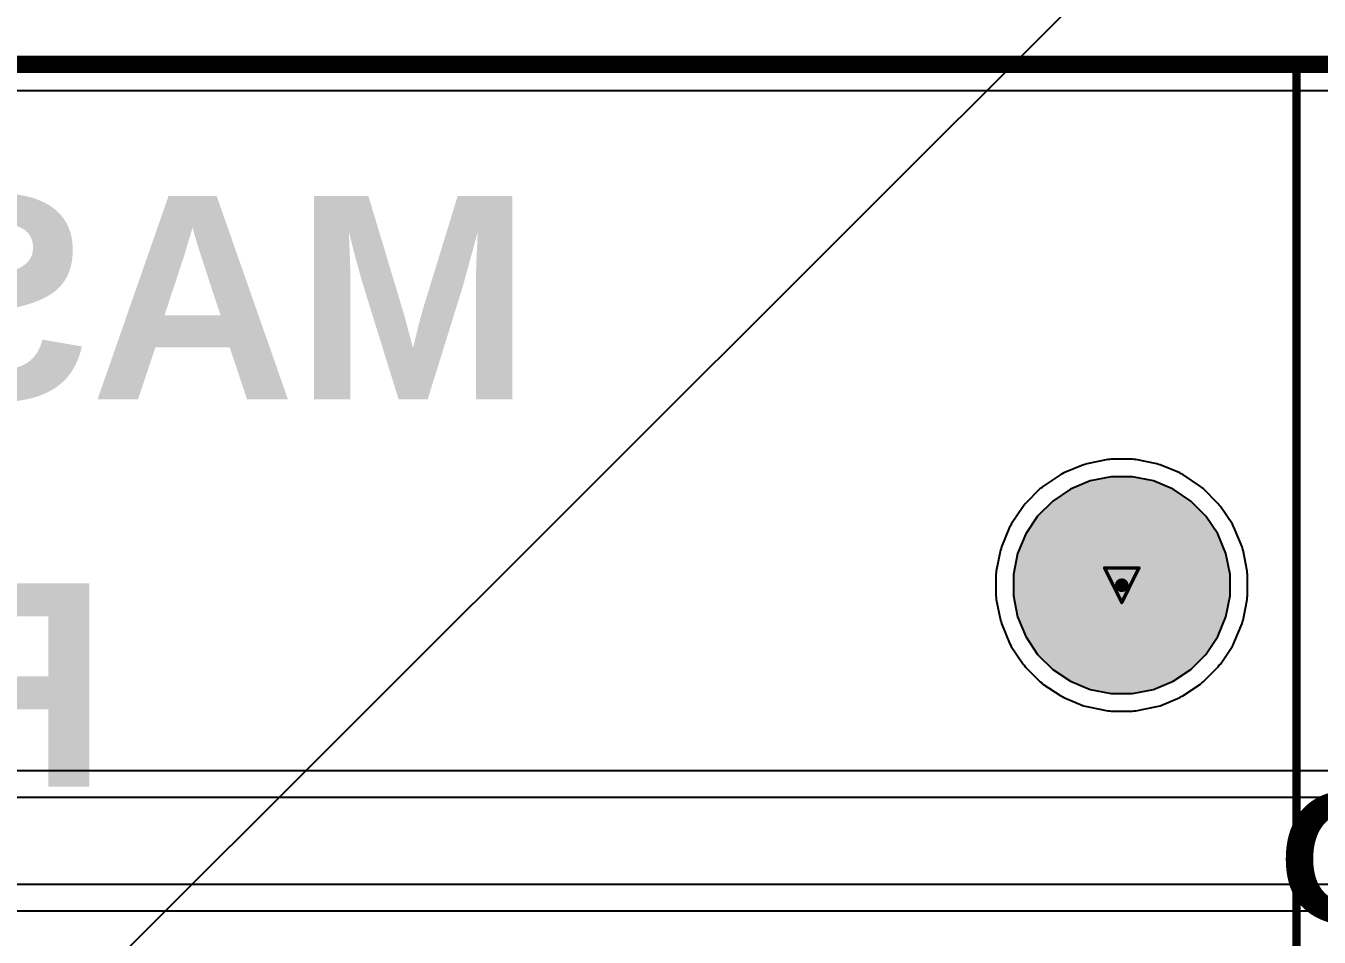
# Model space of a CAD drawing. Header units: inches. Extents: x -11 to 5428, y 0 to 5423.
# Drawn here: x 89.53 to 108.63, y 97.11 to 110.57 of the extents above; entities that cross this region are included whole.
import ezdxf

# ---------------------------------------------------------------- set-up
doc = ezdxf.new("R2010")
doc.units = ezdxf.units.IN
for name, color, linetype in [('Board Outline', 216, 'Continuous'), ('Bottom Layer', 5, 'Continuous'), ('Bottom Overlay', 54, 'Continuous'), ('Bottom Solder', 6, 'Continuous'), ('Drill Drawing', 1, 'Continuous'), ('GND', 16, 'Continuous'), ('Multi-Layer', 9, 'Continuous'), ('Pad Holes', 156, 'Continuous'), ('PWR', 76, 'Continuous'), ('Top Layer', 1, 'Continuous'), ('Top Overlay', 2, 'Continuous'), ('Top Solder', 216, 'Continuous')]:
    doc.layers.add(name, color=color, linetype=linetype)
doc.styles.add('Arial_Bold', font='', dxfattribs={"height": 0.2})
doc.styles.get('Arial_Bold').set_extended_font_data('Arial', bold=True)

# ---------------------------------------------------------------- blocks, each defined once
blk = doc.blocks.new('X14CBIWB1DY1027_210')
at = {"layer": 'Bottom Solder'}
h = blk.add_hatch(color=6, dxfattribs=at)
edge = h.paths.add_edge_path()
edge.add_arc((-26.67, -4.445), 0.102, 0, 360)
at = {"layer": 'Pad Holes'}
h = blk.add_hatch(color=7, dxfattribs=at)
edge = h.paths.add_edge_path()
edge.add_arc((-26.67, -4.445), 1.6, 0, 360)
at = {"layer": 'Top Solder'}
h = blk.add_hatch(color=216, dxfattribs=at)
edge = h.paths.add_edge_path()
edge.add_arc((-26.67, -4.445), 0.102, 0, 360)
at = {"layer": 'Multi-Layer'}
for p, q in [((-26.828, -2.845), (-27.137, -2.906)), ((-26.512, -2.845), (-26.828, -2.845)), ((-26.203, -2.906), (-26.512, -2.845)), ((-27.428, -3.027), (-27.69, -3.202)), ((-27.137, -2.906), (-27.428, -3.027)), ((-25.912, -3.027), (-26.203, -2.906)), ((-25.65, -3.202), (-25.912, -3.027)), ((-27.69, -3.202), (-27.913, -3.425)), ((-25.427, -3.425), (-25.65, -3.202)), ((-27.913, -3.425), (-28.088, -3.687)), ((-25.252, -3.687), (-25.427, -3.425)), ((-28.088, -3.687), (-28.209, -3.978)), ((-25.131, -3.978), (-25.252, -3.687)), ((-28.209, -3.978), (-28.27, -4.287)), ((-25.07, -4.287), (-25.131, -3.978)), ((-28.27, -4.287), (-28.27, -4.445)), ((-25.07, -4.445), (-25.07, -4.287)), ((-28.27, -4.445), (-28.27, -4.603)), ((-25.07, -4.445), (-25.07, -4.445)), ((-25.07, -4.603), (-25.07, -4.445)), ((-28.27, -4.603), (-28.209, -4.912)), ((-25.131, -4.912), (-25.07, -4.603)), ((-28.209, -4.912), (-28.088, -5.203)), ((-25.252, -5.203), (-25.131, -4.912)), ((-28.088, -5.203), (-27.913, -5.465)), ((-25.427, -5.465), (-25.252, -5.203)), ((-27.913, -5.465), (-27.69, -5.688)), ((-25.65, -5.688), (-25.427, -5.465)), ((-27.69, -5.688), (-27.428, -5.863)), ((-25.912, -5.863), (-25.65, -5.688)), ((-27.428, -5.863), (-27.137, -5.984)), ((-26.203, -5.984), (-25.912, -5.863)), ((-27.137, -5.984), (-26.828, -6.045)), ((-26.828, -6.045), (-26.512, -6.045)), ((-26.512, -6.045), (-26.203, -5.984))]:
    blk.add_line(p, q, dxfattribs=at)
at = {"layer": 'Top Overlay'}
for points in [[(-29.25, 5.655, 0.127, 0.127, 0), (-29.25, -12.145, 0.127, 0.127, 0)], [(29.25, -12.145, 0.127, 0.127, 0), (-29.25, -12.145, 0.127, 0.127, 0)]]:
    blk.add_lwpolyline(points, format="xyseb", dxfattribs=at)
blk.add_lwpolyline([(-29.282, -12.145, 0.0635, 0.0635, 1), (-29.218, -12.145, 0.0635, 0.0635, 1)], format="xyseb", close=True, dxfattribs=at)
blk.add_lwpolyline([(-29.282, -12.145, 0.0635, 0.0635, 1), (-29.218, -12.145, 0.0635, 0.0635, 1)], format="xyseb", close=True, dxfattribs=at)

msp = doc.modelspace()

# ---------------------------------------------------------------- linework, layer by layer
at = {"layer": 'Board Outline'}
msp.add_lwpolyline([(0, 110, 0.254, 0.254, 0), (344, 110, 0.254, 0.254, 0)], format="xyseb", dxfattribs=at)
at = {"layer": 'Bottom Layer'}
for p, q in [((9.715, 109.612), (334.285, 109.612)), ((105.174, 104.092), (105.149, 104.087)), ((105.198, 104.102), (105.174, 104.092)), ((105.507, 104.163), (105.198, 104.102)), ((105.532, 104.163), (105.507, 104.163)), ((105.558, 104.168), (105.532, 104.163)), ((105.873, 104.168), (105.558, 104.168)), ((105.898, 104.163), (105.873, 104.168)), ((105.923, 104.163), (105.898, 104.163)), ((106.232, 104.102), (105.923, 104.163)), ((106.256, 104.092), (106.232, 104.102)), ((106.281, 104.087), (106.256, 104.092)), ((104.813, 103.943), (104.551, 103.767)), ((104.837, 103.952), (104.813, 103.943)), ((104.858, 103.966), (104.837, 103.952)), ((105.149, 104.087), (104.858, 103.966)), ((106.572, 103.966), (106.281, 104.087)), ((106.593, 103.952), (106.572, 103.966)), ((106.617, 103.943), (106.593, 103.952)), ((106.879, 103.767), (106.617, 103.943)), ((104.512, 103.735), (104.289, 103.512)), ((104.533, 103.749), (104.512, 103.735)), ((104.551, 103.767), (104.533, 103.749)), ((106.897, 103.749), (106.879, 103.767)), ((106.918, 103.735), (106.897, 103.749)), ((107.141, 103.512), (106.918, 103.735)), ((104.257, 103.473), (104.082, 103.211)), ((104.275, 103.491), (104.257, 103.473)), ((104.289, 103.512), (104.275, 103.491)), ((107.155, 103.491), (107.141, 103.512)), ((107.173, 103.473), (107.155, 103.491)), ((107.348, 103.211), (107.173, 103.473)), ((104.058, 103.166), (103.937, 102.875)), ((104.072, 103.187), (104.058, 103.166)), ((104.082, 103.211), (104.072, 103.187)), ((107.358, 103.188), (107.348, 103.211)), ((107.372, 103.166), (107.358, 103.188)), ((107.493, 102.875), (107.372, 103.166)), ((103.923, 102.826), (103.861, 102.517)), ((103.932, 102.85), (103.923, 102.826)), ((103.937, 102.875), (103.932, 102.85)), ((107.498, 102.85), (107.493, 102.875)), ((107.508, 102.827), (107.498, 102.85)), ((107.569, 102.517), (107.508, 102.827)), ((103.861, 102.492), (103.856, 102.467)), ((103.856, 102.467), (103.856, 102.309)), ((103.861, 102.517), (103.861, 102.492)), ((107.569, 102.492), (107.569, 102.517)), ((107.574, 102.467), (107.569, 102.492)), ((107.574, 102.309), (107.574, 102.467)), ((103.856, 102.309), (103.856, 102.152)), ((107.574, 102.152), (107.574, 102.309)), ((103.856, 102.152), (103.861, 102.127)), ((103.861, 102.127), (103.861, 102.101)), ((103.861, 102.101), (103.923, 101.792)), ((107.508, 101.792), (107.569, 102.101)), ((107.569, 102.127), (107.574, 102.152)), ((107.569, 102.101), (107.569, 102.127)), ((103.923, 101.792), (103.932, 101.768)), ((103.932, 101.768), (103.937, 101.743)), ((103.937, 101.743), (104.058, 101.452)), ((107.372, 101.452), (107.493, 101.743)), ((107.493, 101.743), (107.498, 101.768)), ((107.498, 101.768), (107.508, 101.792)), ((104.058, 101.452), (104.072, 101.431)), ((104.072, 101.431), (104.082, 101.407)), ((107.348, 101.408), (107.358, 101.431)), ((107.358, 101.431), (107.372, 101.452)), ((104.082, 101.407), (104.257, 101.145)), ((107.173, 101.145), (107.348, 101.408)), ((104.257, 101.145), (104.275, 101.127)), ((104.275, 101.127), (104.289, 101.106)), ((104.289, 101.106), (104.512, 100.883)), ((106.918, 100.883), (107.141, 101.106)), ((107.141, 101.106), (107.155, 101.127)), ((107.155, 101.127), (107.173, 101.145)), ((104.512, 100.883), (104.533, 100.869)), ((104.533, 100.869), (104.551, 100.851)), ((104.551, 100.851), (104.813, 100.676)), ((106.617, 100.676), (106.879, 100.851)), ((106.879, 100.851), (106.897, 100.869)), ((106.897, 100.869), (106.918, 100.883)), ((104.813, 100.676), (104.837, 100.666)), ((104.837, 100.666), (104.858, 100.652)), ((104.858, 100.652), (105.149, 100.531)), ((106.281, 100.531), (106.572, 100.652)), ((106.572, 100.652), (106.593, 100.666)), ((106.593, 100.666), (106.617, 100.676)), ((105.149, 100.531), (105.174, 100.526)), ((105.174, 100.526), (105.198, 100.517)), ((105.198, 100.517), (105.507, 100.455)), ((105.923, 100.455), (106.232, 100.517)), ((106.232, 100.517), (106.256, 100.526)), ((106.256, 100.526), (106.281, 100.531)), ((105.507, 100.455), (105.533, 100.455)), ((105.533, 100.455), (105.558, 100.45)), ((105.558, 100.45), (105.873, 100.45)), ((105.873, 100.45), (105.898, 100.455)), ((105.898, 100.455), (105.923, 100.455))]:
    msp.add_line(p, q, dxfattribs=at)
at = {"layer": 'Bottom Solder'}
msp.add_line((6.245, 12.319), (5427.557, 5423.366), dxfattribs=at)
at = {"layer": 'Drill Drawing'}
for points in [[(105.461, 102.563, 0.0508, 0.0508, 0), (105.969, 102.563, 0.0508, 0.0508, 0)], [(105.461, 102.563, 0.0508, 0.0508, 0), (105.715, 102.055, 0.0508, 0.0508, 0)], [(105.715, 102.055, 0.0508, 0.0508, 0), (105.969, 102.563, 0.0508, 0.0508, 0)]]:
    msp.add_lwpolyline(points, format="xyseb", dxfattribs=at)
for points in [[(105.448, 102.563, 0.0254, 0.0254, 1), (105.474, 102.563, 0.0254, 0.0254, 1)], [(105.448, 102.563, 0.0254, 0.0254, 1), (105.474, 102.563, 0.0254, 0.0254, 1)], [(105.956, 102.563, 0.0254, 0.0254, 1), (105.982, 102.563, 0.0254, 0.0254, 1)], [(105.956, 102.563, 0.0254, 0.0254, 1), (105.982, 102.563, 0.0254, 0.0254, 1)], [(105.702, 102.055, 0.0254, 0.0254, 1), (105.728, 102.055, 0.0254, 0.0254, 1)], [(105.702, 102.055, 0.0254, 0.0254, 1), (105.728, 102.055, 0.0254, 0.0254, 1)]]:
    msp.add_lwpolyline(points, format="xyseb", close=True, dxfattribs=at)
at = {"layer": 'GND'}
for p, q in [((0.388, 109.612), (343.612, 109.612)), ((105.174, 104.092), (105.149, 104.087)), ((105.198, 104.102), (105.174, 104.092)), ((105.507, 104.163), (105.198, 104.102)), ((105.532, 104.163), (105.507, 104.163)), ((105.558, 104.168), (105.532, 104.163)), ((105.873, 104.168), (105.558, 104.168)), ((105.898, 104.163), (105.873, 104.168)), ((105.923, 104.163), (105.898, 104.163)), ((106.232, 104.102), (105.923, 104.163)), ((106.256, 104.092), (106.232, 104.102)), ((106.281, 104.087), (106.256, 104.092)), ((104.813, 103.943), (104.551, 103.767)), ((104.837, 103.952), (104.813, 103.943)), ((104.858, 103.966), (104.837, 103.952)), ((105.149, 104.087), (104.858, 103.966)), ((106.572, 103.966), (106.281, 104.087)), ((106.593, 103.952), (106.572, 103.966)), ((106.617, 103.943), (106.593, 103.952)), ((106.879, 103.767), (106.617, 103.943)), ((104.512, 103.735), (104.289, 103.512)), ((104.533, 103.749), (104.512, 103.735)), ((104.551, 103.767), (104.533, 103.749)), ((106.897, 103.749), (106.879, 103.767)), ((106.918, 103.735), (106.897, 103.749)), ((107.141, 103.512), (106.918, 103.735)), ((104.257, 103.473), (104.082, 103.211)), ((104.275, 103.491), (104.257, 103.473)), ((104.289, 103.512), (104.275, 103.491)), ((107.155, 103.491), (107.141, 103.512)), ((107.173, 103.473), (107.155, 103.491)), ((107.348, 103.211), (107.173, 103.473)), ((104.058, 103.166), (103.937, 102.875)), ((104.072, 103.187), (104.058, 103.166)), ((104.082, 103.211), (104.072, 103.187)), ((107.358, 103.188), (107.348, 103.211)), ((107.372, 103.166), (107.358, 103.188)), ((107.493, 102.875), (107.372, 103.166)), ((103.923, 102.826), (103.861, 102.517)), ((103.932, 102.85), (103.923, 102.826)), ((103.937, 102.875), (103.932, 102.85)), ((107.498, 102.85), (107.493, 102.875)), ((107.508, 102.827), (107.498, 102.85)), ((107.569, 102.517), (107.508, 102.827)), ((103.861, 102.492), (103.856, 102.467)), ((103.856, 102.467), (103.856, 102.309)), ((103.861, 102.517), (103.861, 102.492)), ((107.569, 102.492), (107.569, 102.517)), ((107.574, 102.467), (107.569, 102.492)), ((107.574, 102.309), (107.574, 102.467)), ((103.856, 102.309), (103.856, 102.152)), ((107.574, 102.152), (107.574, 102.309)), ((103.856, 102.152), (103.861, 102.127)), ((103.861, 102.127), (103.861, 102.101)), ((103.861, 102.101), (103.923, 101.792)), ((107.508, 101.792), (107.569, 102.101)), ((107.569, 102.127), (107.574, 102.152)), ((107.569, 102.101), (107.569, 102.127)), ((103.923, 101.792), (103.932, 101.768)), ((103.932, 101.768), (103.937, 101.743)), ((103.937, 101.743), (104.058, 101.452)), ((107.372, 101.452), (107.493, 101.743)), ((107.493, 101.743), (107.498, 101.768)), ((107.498, 101.768), (107.508, 101.792)), ((104.058, 101.452), (104.072, 101.431)), ((104.072, 101.431), (104.082, 101.407)), ((107.348, 101.408), (107.358, 101.431)), ((107.358, 101.431), (107.372, 101.452)), ((104.082, 101.407), (104.257, 101.145)), ((107.173, 101.145), (107.348, 101.408)), ((104.257, 101.145), (104.275, 101.127)), ((104.275, 101.127), (104.289, 101.106)), ((104.289, 101.106), (104.512, 100.883)), ((106.918, 100.883), (107.141, 101.106)), ((107.141, 101.106), (107.155, 101.127)), ((107.155, 101.127), (107.173, 101.145)), ((104.512, 100.883), (104.533, 100.869)), ((104.533, 100.869), (104.551, 100.851)), ((104.551, 100.851), (104.813, 100.676)), ((106.617, 100.676), (106.879, 100.851)), ((106.879, 100.851), (106.897, 100.869)), ((106.897, 100.869), (106.918, 100.883)), ((104.813, 100.676), (104.837, 100.666)), ((104.837, 100.666), (104.858, 100.652)), ((104.858, 100.652), (105.149, 100.531)), ((106.281, 100.531), (106.572, 100.652)), ((106.572, 100.652), (106.593, 100.666)), ((106.593, 100.666), (106.617, 100.676)), ((105.149, 100.531), (105.174, 100.526)), ((105.174, 100.526), (105.198, 100.517)), ((105.198, 100.517), (105.507, 100.455)), ((105.923, 100.455), (106.232, 100.517)), ((106.232, 100.517), (106.256, 100.526)), ((106.256, 100.526), (106.281, 100.531)), ((105.507, 100.455), (105.533, 100.455)), ((105.533, 100.455), (105.558, 100.45)), ((105.558, 100.45), (105.873, 100.45)), ((105.873, 100.45), (105.898, 100.455)), ((105.898, 100.455), (105.923, 100.455)), ((316.535, 99.568), (10.349, 99.568)), ((10.737, 99.18), (316.535, 99.18))]:
    msp.add_line(p, q, dxfattribs=at)
at = {"layer": 'PWR'}
for p, q in [((0.388, 109.612), (232.286, 109.612)), ((105.174, 104.092), (105.149, 104.087)), ((105.198, 104.102), (105.174, 104.092)), ((105.507, 104.163), (105.198, 104.102)), ((105.532, 104.163), (105.507, 104.163)), ((105.558, 104.168), (105.532, 104.163)), ((105.873, 104.168), (105.558, 104.168)), ((105.898, 104.163), (105.873, 104.168)), ((105.923, 104.163), (105.898, 104.163)), ((106.232, 104.102), (105.923, 104.163)), ((106.256, 104.092), (106.232, 104.102)), ((106.281, 104.087), (106.256, 104.092)), ((104.813, 103.943), (104.551, 103.767)), ((104.837, 103.952), (104.813, 103.943)), ((104.858, 103.966), (104.837, 103.952)), ((105.149, 104.087), (104.858, 103.966)), ((106.572, 103.966), (106.281, 104.087)), ((106.593, 103.952), (106.572, 103.966)), ((106.617, 103.943), (106.593, 103.952)), ((106.879, 103.767), (106.617, 103.943)), ((104.512, 103.735), (104.289, 103.512)), ((104.533, 103.749), (104.512, 103.735)), ((104.551, 103.767), (104.533, 103.749)), ((106.897, 103.749), (106.879, 103.767)), ((106.918, 103.735), (106.897, 103.749)), ((107.141, 103.512), (106.918, 103.735)), ((104.257, 103.473), (104.082, 103.211)), ((104.275, 103.491), (104.257, 103.473)), ((104.289, 103.512), (104.275, 103.491)), ((107.155, 103.491), (107.141, 103.512)), ((107.173, 103.473), (107.155, 103.491)), ((107.348, 103.211), (107.173, 103.473)), ((104.058, 103.166), (103.937, 102.875)), ((104.072, 103.187), (104.058, 103.166)), ((104.082, 103.211), (104.072, 103.187)), ((107.358, 103.188), (107.348, 103.211)), ((107.372, 103.166), (107.358, 103.188)), ((107.493, 102.875), (107.372, 103.166)), ((103.923, 102.826), (103.861, 102.517)), ((103.932, 102.85), (103.923, 102.826)), ((103.937, 102.875), (103.932, 102.85)), ((107.498, 102.85), (107.493, 102.875)), ((107.508, 102.827), (107.498, 102.85)), ((107.569, 102.517), (107.508, 102.827)), ((103.861, 102.492), (103.856, 102.467)), ((103.856, 102.467), (103.856, 102.309)), ((103.861, 102.517), (103.861, 102.492)), ((107.569, 102.492), (107.569, 102.517)), ((107.574, 102.467), (107.569, 102.492)), ((107.574, 102.309), (107.574, 102.467)), ((103.856, 102.309), (103.856, 102.152)), ((107.574, 102.152), (107.574, 102.309)), ((103.856, 102.152), (103.861, 102.127)), ((103.861, 102.127), (103.861, 102.101)), ((103.861, 102.101), (103.923, 101.792)), ((107.508, 101.792), (107.569, 102.101)), ((107.569, 102.127), (107.574, 102.152)), ((107.569, 102.101), (107.569, 102.127)), ((103.923, 101.792), (103.932, 101.768)), ((103.932, 101.768), (103.937, 101.743)), ((103.937, 101.743), (104.058, 101.452)), ((107.372, 101.452), (107.493, 101.743)), ((107.493, 101.743), (107.498, 101.768)), ((107.498, 101.768), (107.508, 101.792)), ((104.058, 101.452), (104.072, 101.431)), ((104.072, 101.431), (104.082, 101.407)), ((107.348, 101.408), (107.358, 101.431)), ((107.358, 101.431), (107.372, 101.452)), ((104.082, 101.407), (104.257, 101.145)), ((107.173, 101.145), (107.348, 101.408)), ((104.257, 101.145), (104.275, 101.127)), ((104.275, 101.127), (104.289, 101.106)), ((104.289, 101.106), (104.512, 100.883)), ((106.918, 100.883), (107.141, 101.106)), ((107.141, 101.106), (107.155, 101.127)), ((107.155, 101.127), (107.173, 101.145)), ((104.512, 100.883), (104.533, 100.869)), ((104.533, 100.869), (104.551, 100.851)), ((104.551, 100.851), (104.813, 100.676)), ((106.617, 100.676), (106.879, 100.851)), ((106.879, 100.851), (106.897, 100.869)), ((106.897, 100.869), (106.918, 100.883)), ((104.813, 100.676), (104.837, 100.666)), ((104.837, 100.666), (104.858, 100.652)), ((104.858, 100.652), (105.149, 100.531)), ((106.281, 100.531), (106.572, 100.652)), ((106.572, 100.652), (106.593, 100.666)), ((106.593, 100.666), (106.617, 100.676)), ((105.149, 100.531), (105.174, 100.526)), ((105.174, 100.526), (105.198, 100.517)), ((105.198, 100.517), (105.507, 100.455)), ((105.923, 100.455), (106.232, 100.517)), ((106.232, 100.517), (106.256, 100.526)), ((106.256, 100.526), (106.281, 100.531)), ((105.507, 100.455), (105.533, 100.455)), ((105.533, 100.455), (105.558, 100.45)), ((105.558, 100.45), (105.873, 100.45)), ((105.873, 100.45), (105.898, 100.455)), ((105.898, 100.455), (105.923, 100.455)), ((197.688, 97.892), (33.528, 97.892)), ((33.689, 97.503), (197.527, 97.503))]:
    msp.add_line(p, q, dxfattribs=at)
at = {"layer": 'Top Layer'}
for p, q in [((9.715, 109.612), (323.096, 109.612)), ((105.174, 104.092), (105.149, 104.087)), ((105.198, 104.102), (105.174, 104.092)), ((105.507, 104.163), (105.198, 104.102)), ((105.532, 104.163), (105.507, 104.163)), ((105.558, 104.168), (105.532, 104.163)), ((105.873, 104.168), (105.558, 104.168)), ((105.898, 104.163), (105.873, 104.168)), ((105.923, 104.163), (105.898, 104.163)), ((106.232, 104.102), (105.923, 104.163)), ((106.256, 104.092), (106.232, 104.102)), ((106.281, 104.087), (106.256, 104.092)), ((104.813, 103.943), (104.551, 103.767)), ((104.837, 103.952), (104.813, 103.943)), ((104.858, 103.966), (104.837, 103.952)), ((105.149, 104.087), (104.858, 103.966)), ((106.572, 103.966), (106.281, 104.087)), ((106.593, 103.952), (106.572, 103.966)), ((106.617, 103.943), (106.593, 103.952)), ((106.879, 103.767), (106.617, 103.943)), ((104.512, 103.735), (104.289, 103.512)), ((104.533, 103.749), (104.512, 103.735)), ((104.551, 103.767), (104.533, 103.749)), ((106.897, 103.749), (106.879, 103.767)), ((106.918, 103.735), (106.897, 103.749)), ((107.141, 103.512), (106.918, 103.735)), ((104.257, 103.473), (104.082, 103.211)), ((104.275, 103.491), (104.257, 103.473)), ((104.289, 103.512), (104.275, 103.491)), ((107.155, 103.491), (107.141, 103.512)), ((107.173, 103.473), (107.155, 103.491)), ((107.348, 103.211), (107.173, 103.473)), ((104.058, 103.166), (103.937, 102.875)), ((104.072, 103.187), (104.058, 103.166)), ((104.082, 103.211), (104.072, 103.187)), ((107.358, 103.188), (107.348, 103.211)), ((107.372, 103.166), (107.358, 103.188)), ((107.493, 102.875), (107.372, 103.166)), ((103.923, 102.826), (103.861, 102.517)), ((103.932, 102.85), (103.923, 102.826)), ((103.937, 102.875), (103.932, 102.85)), ((107.498, 102.85), (107.493, 102.875)), ((107.508, 102.827), (107.498, 102.85)), ((107.569, 102.517), (107.508, 102.827)), ((103.861, 102.492), (103.856, 102.467)), ((103.856, 102.467), (103.856, 102.309)), ((103.861, 102.517), (103.861, 102.492)), ((107.569, 102.492), (107.569, 102.517)), ((107.574, 102.467), (107.569, 102.492)), ((107.574, 102.309), (107.574, 102.467)), ((103.856, 102.309), (103.856, 102.152)), ((107.574, 102.152), (107.574, 102.309)), ((103.856, 102.152), (103.861, 102.127)), ((103.861, 102.127), (103.861, 102.101)), ((103.861, 102.101), (103.923, 101.792)), ((107.508, 101.792), (107.569, 102.101)), ((107.569, 102.127), (107.574, 102.152)), ((107.569, 102.101), (107.569, 102.127)), ((103.923, 101.792), (103.932, 101.768)), ((103.932, 101.768), (103.937, 101.743)), ((103.937, 101.743), (104.058, 101.452)), ((107.372, 101.452), (107.493, 101.743)), ((107.493, 101.743), (107.498, 101.768)), ((107.498, 101.768), (107.508, 101.792)), ((104.058, 101.452), (104.072, 101.431)), ((104.072, 101.431), (104.082, 101.407)), ((107.348, 101.408), (107.358, 101.431)), ((107.358, 101.431), (107.372, 101.452)), ((104.082, 101.407), (104.257, 101.145)), ((107.173, 101.145), (107.348, 101.408)), ((104.257, 101.145), (104.275, 101.127)), ((104.275, 101.127), (104.289, 101.106)), ((104.289, 101.106), (104.512, 100.883)), ((106.918, 100.883), (107.141, 101.106)), ((107.141, 101.106), (107.155, 101.127)), ((107.155, 101.127), (107.173, 101.145)), ((104.512, 100.883), (104.533, 100.869)), ((104.533, 100.869), (104.551, 100.851)), ((104.551, 100.851), (104.813, 100.676)), ((106.617, 100.676), (106.879, 100.851)), ((106.879, 100.851), (106.897, 100.869)), ((106.897, 100.869), (106.918, 100.883)), ((104.813, 100.676), (104.837, 100.666)), ((104.837, 100.666), (104.858, 100.652)), ((104.858, 100.652), (105.149, 100.531)), ((106.281, 100.531), (106.572, 100.652)), ((106.572, 100.652), (106.593, 100.666)), ((106.593, 100.666), (106.617, 100.676)), ((105.149, 100.531), (105.174, 100.526)), ((105.174, 100.526), (105.198, 100.517)), ((105.198, 100.517), (105.507, 100.455)), ((105.923, 100.455), (106.232, 100.517)), ((106.232, 100.517), (106.256, 100.526)), ((106.256, 100.526), (106.281, 100.531)), ((105.507, 100.455), (105.533, 100.455)), ((105.533, 100.455), (105.558, 100.45)), ((105.558, 100.45), (105.873, 100.45)), ((105.873, 100.45), (105.898, 100.455)), ((105.898, 100.455), (105.923, 100.455))]:
    msp.add_line(p, q, dxfattribs=at)
at = {"layer": 'Top Solder'}
msp.add_line((6.245, 12.319), (5427.557, 5423.366), dxfattribs=at)

# ---------------------------------------------------------------- block references
at = {"rotation": 180}
msp.add_blockref('X14CBIWB1DY1027_210', (79.045, 97.864), dxfattribs=at)

# ---------------------------------------------------------------- texts
at = {"layer": 'Bottom Overlay', "style": 'Arial_Bold', "text_generation_flag": 2}
for s, p in [('MASTER BOARD', (96.996, 105.053)), ('Rev-v2.0', (90.748, 99.338))]:
    msp.add_text(s, height=3, dxfattribs=at).set_placement(p)
at = {"layer": 'Top Overlay', "style": 'Arial_Bold'}
msp.add_text('GND', height=2, rotation=180, dxfattribs=at).set_placement((114.228, 99.284))

doc.saveas('drawing.dxf')
